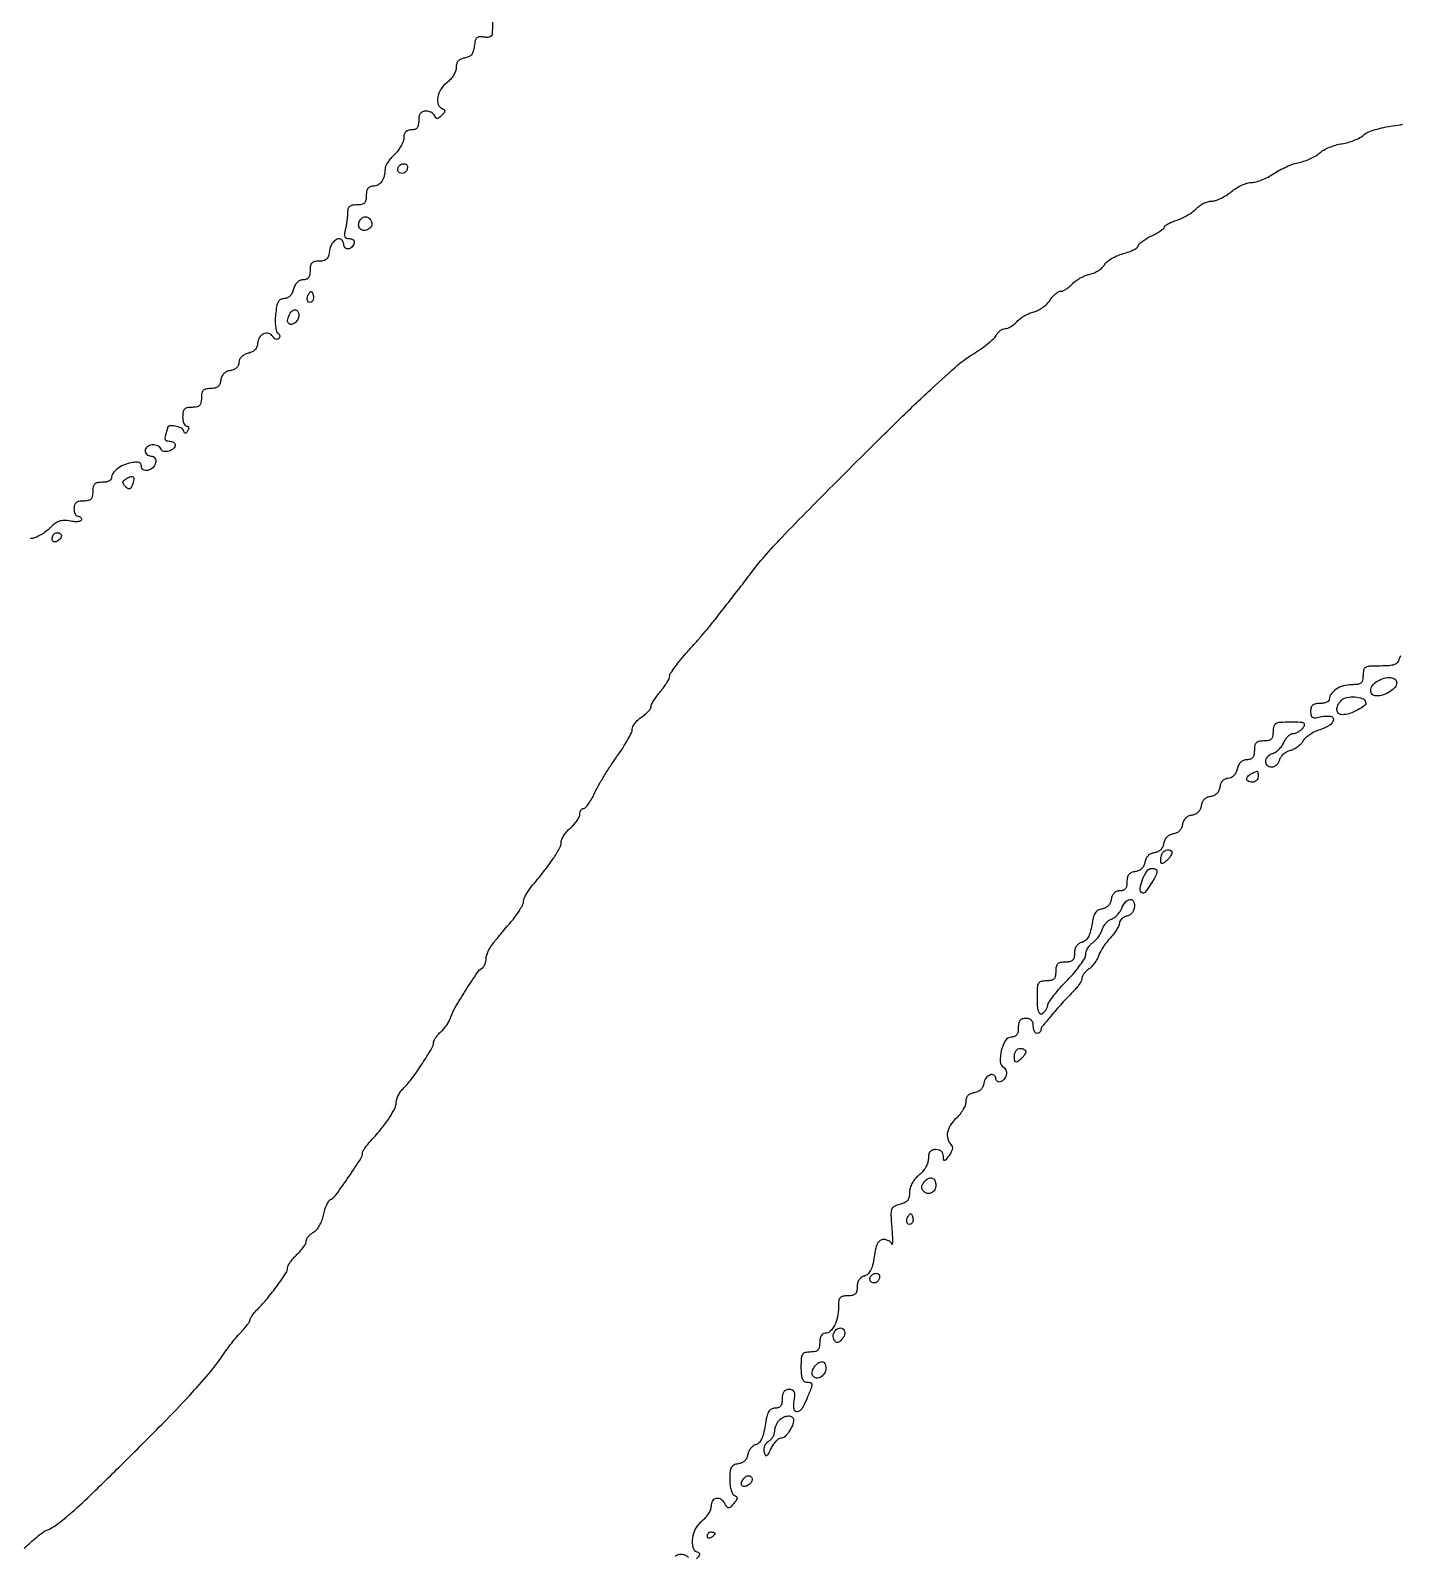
# Model space of a CAD drawing. Extents: x 0 to 2372, y 0 to 2187.
# Drawn here: x 1636.4 to 2002, y 1295.5 to 1702.5 of the extents above; entities that cross this region are included whole.
import ezdxf

# ---------------------------------------------------------------- set-up
doc = ezdxf.new("R2010")
doc.units = 0

msp = doc.modelspace()

# ---------------------------------------------------------------- linework, layer by layer
for points in [[(1759.743137, 1706.277324, 0.009201), (1759.632331, 1701.924876, -0.10441), (1759.485104, 1701.251065, -0.17037), (1759.086022, 1700.831754, -0.122865), (1758.400075, 1700.672513, -0.043148), (1757.386877, 1700.776874, 0.055381), (1756.21792, 1700.868513, 0.183458), (1755.517745, 1700.576357, 0.144957), (1755.089179, 1699.835958, 0.030734), (1754.826265, 1698.351998, -0.043953), (1754.549652, 1696.999606, -0.098466), (1754.062105, 1696.076455, -0.114439), (1753.312831, 1695.494086, -0.073066), (1752.25, 1695.180449, 0.06314), (1751.241736, 1694.90445, 0.112265), (1750.542913, 1694.408821, 0.114931), (1750.137296, 1693.668894, 0.068254), (1750, 1692.667798, -0.091538), (1749.819794, 1691.691721, -0.046443), (1749.265625, 1690.567428, -0.044018), (1748.456473, 1689.477824, -0.050027), (1747.5, 1688.597276, 0.093122), (1745.924179, 1686.874812, 0.094218), (1745.089043, 1684.704778, 0.122146), (1745.21063, 1682.795307, 0.232212), (1746.25, 1681.708333, -0.074242), (1746.791793, 1681.412592, -0.252947), (1746.952882, 1681.058943, -0.154062), (1746.769647, 1680.59179, -0.026476), (1746.125, 1679.875, -0.026476), (1745.40821, 1679.230353, -0.154062), (1744.941057, 1679.047118, -0.252947), (1744.587408, 1679.208207, -0.074242), (1744.291667, 1679.75, 0.117654), (1743.974456, 1680.228224, 0.066702), (1743.404948, 1680.632812, 0.060765), (1742.683705, 1680.906843, 0.060503), (1741.916667, 1681, 0.083381), (1741.035338, 1680.851998, 0.147035), (1740.441667, 1680.423913, 0.11907), (1740.105082, 1679.664212, 0.045039), (1740, 1678.5, -0.044917), (1739.893532, 1677.317234, -0.124434), (1739.55, 1676.5625, -0.149477), (1738.935258, 1676.142566, -0.07578), (1738, 1676, 0.07295), (1737.107049, 1675.869021, 0.132474), (1736.484156, 1675.483084, 0.126076), (1736.120609, 1674.820542, 0.062839), (1736, 1673.864671, -0.089061), (1735.823415, 1672.881167, -0.039103), (1735.265625, 1671.675999, -0.037085), (1734.456638, 1670.456646, -0.040891), (1733.5, 1669.41242, 0.028715), (1732.543194, 1668.417698, 0.031154), (1731.734375, 1667.345467, 0.032792), (1731.165631, 1666.348485, 0.113701), (1731, 1665.629536, -0.05591), (1730.787712, 1663.736973, -0.092179), (1730.152085, 1662.263426, -0.115608), (1729.154739, 1661.335193, -0.130567), (1727.893011, 1661, 0.085724), (1727.026893, 1660.850406, 0.146188), (1726.439301, 1660.419838, 0.117503), (1726.104697, 1659.658664, 0.045088), (1726, 1658.5, -0.045527), (1725.884257, 1657.231486, -0.152009), (1725.5, 1656.5, -0.152009), (1724.768514, 1656.115743, -0.045527), (1723.5, 1656, 0.045261), (1722.271315, 1655.888548, 0.138166), (1721.526404, 1655.523635, 0.151578), (1721.121533, 1654.847935, 0.058288), (1720.986345, 1653.75, -0.020614), (1720.937871, 1652.725757, -0.011917), (1720.799577, 1651.5, -0.011897), (1720.601868, 1650.274675, -0.01952), (1720.369714, 1649.25, 0.035667), (1720.158598, 1648.155413, 0.144204), (1720.270533, 1647.492214, 0.20236), (1720.691645, 1647.124483, 0.079795), (1721.466702, 1647, -0.071055), (1722.087117, 1646.911385, -0.114212), (1722.551026, 1646.651172, -0.144835), (1722.785493, 1646.263985, -0.145663), (1722.770833, 1645.8125, -0.112507), (1722.116789, 1644.735655, -0.172952), (1721.1486, 1644.257908, -0.248203), (1720.342425, 1644.571244, -0.180297), (1720, 1645.489991, 0.228763), (1719.424724, 1646.681552, 0.282376), (1718.222896, 1646.827445, 0.145423), (1716.848487, 1645.625778, 0.112628), (1716.183578, 1643.741449, -0.04148), (1715.909107, 1642.372156, -0.127235), (1715.431489, 1641.564133, -0.141143), (1714.65556, 1641.136802, -0.055801), (1713.433578, 1641, 0.048424), (1712.210151, 1640.881235, 0.152495), (1711.493358, 1640.493176, 0.148759), (1711.114416, 1639.759187, 0.045339), (1711, 1638.5, -0.045091), (1710.895326, 1637.341673, -0.117408), (1710.560841, 1636.58041, -0.146135), (1709.973615, 1636.14969, -0.085868), (1709.108408, 1636, 0.102549), (1708.277583, 1635.827789, 0.09348), (1707.552234, 1635.336663, 0.080962), (1706.977912, 1634.545019, 0.055092), (1706.589356, 1633.5, -0.055178), (1706.202221, 1632.459353, -0.08009), (1705.628913, 1631.666792, -0.092599), (1704.907347, 1631.173086, -0.10422), (1704.085983, 1631, 0.12334), (1703.150508, 1630.765673, 0.14683), (1702.50763, 1630.126565, 0.080506), (1702.081274, 1628.906143, 0.018766), (1701.782035, 1626.75, 0.024136), (1701.694466, 1625.07119, 0.031953), (1701.786274, 1623.54374, 0.033285), (1702.019363, 1622.334763, 0.183533), (1702.398039, 1621.804373, -0.087727), (1702.737624, 1621.479837, -0.113592), (1702.907615, 1621.085309, -0.124213), (1702.880803, 1620.682953, -0.118475), (1702.666667, 1620.333333, -0.156309), (1702.304594, 1620.146996, -0.129506), (1701.8709, 1620.187183, -0.100843), (1701.427299, 1620.459758, -0.066405), (1701.046552, 1620.924678, 0.190085), (1699.965234, 1621.732348, 0.176705), (1698.583055, 1621.616038, 0.148927), (1697.429325, 1620.584724, 0.137274), (1697, 1619.050437, -0.090724), (1696.834602, 1618.146395, -0.099401), (1696.361463, 1617.391821, -0.087404), (1695.576549, 1616.809582, -0.054543), (1694.5, 1616.410644, 0.055503), (1693.474908, 1616.02854, 0.077028), (1692.679115, 1615.458681, 0.08936), (1692.176048, 1614.750059, 0.11022), (1692, 1613.961143, -0.100247), (1691.843017, 1613.18603, -0.102968), (1691.397435, 1612.541479, -0.091752), (1690.682846, 1612.075622, -0.063499), (1689.75, 1611.819551, 0.071286), (1688.772547, 1611.534868, 0.090158), (1688, 1611, 0.090158), (1687.465132, 1610.227453, 0.071286), (1687.180449, 1609.25, -0.063704), (1686.893226, 1608.205346, -0.122993), (1686.378386, 1607.514308, -0.117225), (1685.580071, 1607.126366, -0.054795), (1684.430449, 1607, 0.048567), (1683.209141, 1606.881089, 0.152513), (1682.493045, 1606.492846, 0.148603), (1682.114354, 1605.758735, 0.045331), (1682, 1604.5, -0.045527), (1681.884257, 1603.231486, -0.152009), (1681.5, 1602.5, -0.152009), (1680.768514, 1602.115743, -0.045527), (1679.5, 1602, 0.045527), (1678.231486, 1601.884257, 0.152009), (1677.5, 1601.5, 0.152009), (1677.115743, 1600.768514, 0.045527), (1677, 1599.5, 0.040452), (1677.077571, 1598.542777, 0.059813), (1677.311086, 1597.734375, 0.078662), (1677.653831, 1597.184873, 0.217355), (1678.059017, 1597, -0.140143), (1678.400667, 1596.902322, -0.191232), (1678.588955, 1596.647281, -0.138155), (1678.582539, 1596.259019, -0.065714), (1678.375932, 1595.799254, -0.027962), (1677.980133, 1595.232328, -0.230298), (1677.705006, 1595.098508, -0.280749), (1677.468042, 1595.242948, -0.038577), (1677.233582, 1595.799254, 0.218259), (1676.571857, 1596.507393, 0.051724), (1674.981858, 1596.975179, 0.058477), (1673.468851, 1597.075115, 0.399393), (1673, 1596.581787, -0.065182), (1672.967516, 1596.333672, -0.008575), (1672.821697, 1595.821775, -0.009838), (1672.625425, 1595.218074, -0.008099), (1672.393011, 1594.581787, 0.067159), (1672.230887, 1593.896449, 0.16701), (1672.348199, 1593.40165, 0.176865), (1672.737605, 1593.101342, 0.076855), (1673.393011, 1593, -0.062322), (1674.007466, 1592.923113, -0.080582), (1674.527947, 1592.697031, -0.098003), (1674.876287, 1592.361963, -0.153549), (1675, 1591.968615, -0.220737), (1674.546113, 1590.990591, -0.10193), (1673.286185, 1590.304535, -0.1131), (1671.947541, 1590.210373, -0.280538), (1671.226637, 1590.82009, 0.21479), (1670.396298, 1591.72056, 0.120156), (1668.898068, 1591.967848, 0.129559), (1667.530271, 1591.494342, 0.249982), (1667, 1590.5, 0.104023), (1667.120378, 1589.927646, 0.098984), (1667.462164, 1589.440625, 0.096696), (1667.972768, 1589.114242, 0.094268), (1668.573324, 1589, -0.251084), (1669.570526, 1588.465545, -0.203336), (1669.797713, 1587.255575, -0.141211), (1669.062955, 1585.898273, -0.152109), (1667.738516, 1585.188159, -0.075189), (1667.054287, 1585.160668, -0.114023), (1666.494608, 1585.356763, -0.132148), (1666.131744, 1585.751023, -0.120879), (1666, 1586.288004, 0.139196), (1665.825415, 1586.902976, 0.175603), (1665.364872, 1587.267773, 0.09962), (1664.544515, 1587.369738, 0.028497), (1663.267561, 1587.200317, 0.053301), (1661.236625, 1586.58233, 0.065824), (1659.534383, 1585.577291, 0.078276), (1658.390676, 1584.349011, 0.14948), (1658, 1583.071429, -0.215499), (1657.814744, 1582.66156, -0.079389), (1657.265625, 1582.314732, -0.060377), (1656.457194, 1582.07851, -0.040942), (1655.5, 1582, 0.045527), (1654.231486, 1581.884257, 0.152009), (1653.5, 1581.5, 0.152009), (1653.115743, 1580.768514, 0.045527), (1653, 1579.5, -0.045527), (1652.884257, 1578.231486, -0.152009), (1652.5, 1577.5, -0.152009), (1651.768514, 1577.115743, -0.045527), (1650.5, 1577, 0.044917), (1649.317234, 1576.893532, 0.124434), (1648.5625, 1576.55, 0.149477), (1648.142566, 1575.935258, 0.07578), (1648, 1575, 0.048028), (1648.073693, 1574.234582, 0.068025), (1648.29375, 1573.5875, 0.088204), (1648.618118, 1573.151477, 0.191087), (1649, 1573, -0.096481), (1649.381677, 1572.925659, -0.097307), (1649.70625, 1572.713594, -0.098523), (1649.923566, 1572.397061, -0.101656), (1650, 1572.025, -0.293914), (1649.783359, 1571.688292, -0.076145), (1649.132673, 1571.50446, -0.051882), (1648.165858, 1571.485433, -0.028358), (1646.99053, 1571.651894, 0.04692), (1645.357899, 1571.821683, 0.088925), (1644.058302, 1571.601902, 0.079186), (1642.819429, 1570.920341, 0.03111), (1641.354167, 1569.626894, -0.039839), (1640.174547, 1568.621639, -0.035415), (1638.804605, 1567.77165, -0.037154), (1637.456565, 1567.185347, -0.084193), (1636.363636, 1567, 0.051772)], [(1634.754923, 1297.62493, -0.011086), (1636.464917, 1299.250512, -0.012715), (1638.170446, 1300.723887, -0.01188), (1639.671809, 1301.897086, -0.068392), (1640.553399, 1302.382117, 0.069994), (1643.38442, 1303.951457, 0.018952), (1647.367125, 1307.197399, 0.01206), (1653.094098, 1312.488355, 0.002889), (1662.336572, 1321.554068, 0.003047), (1672.591065, 1331.854141, 0.008691), (1679.557503, 1339.188057, 0.012307), (1684.487482, 1344.83504, 0.025361), (1688, 1349.529272, -0.0116), (1689.121679, 1351.117596, -0.008701), (1690.426563, 1352.814706, -0.008807), (1691.711209, 1354.369649, -0.019888), (1692.75, 1355.489462, 0.017508), (1693.611521, 1356.409361, 0.022068), (1694.339062, 1357.321112, 0.020893), (1694.871547, 1358.120556, 0.137305), (1695, 1358.579502, -0.130632), (1695.119857, 1359.030432, -0.022952), (1695.594123, 1359.777758, -0.023514), (1696.248196, 1360.623313, -0.019219), (1697.022545, 1361.464831, 0.02298), (1699.605263, 1364.314277, 0.015716), (1702.280082, 1367.768187, 0.010433), (1704.586342, 1371.091518, 0.147505), (1705, 1372.463191, -0.126793), (1705.156453, 1373.070236, -0.027715), (1705.734375, 1373.992253, -0.027176), (1706.542999, 1375.013652, -0.023159), (1707.5, 1376, 0.025084), (1708.456923, 1376.993892, 0.028598), (1709.265625, 1378.037804, 0.02959), (1709.839847, 1378.989763, 0.121494), (1710, 1379.63913, -0.121312), (1710.14037, 1380.209166, -0.053566), (1710.574859, 1380.858203, -0.048644), (1711.208344, 1381.480685, -0.047042), (1711.956967, 1381.976969, 0.095402), (1712.762262, 1382.630347, 0.044385), (1713.536316, 1383.737299, 0.041382), (1714.173753, 1385.095506, 0.042687), (1714.570897, 1386.526222, -0.031336), (1714.924936, 1387.923838, -0.033932), (1715.44382, 1389.228305, -0.036147), (1716.039417, 1390.271715, -0.117953), (1716.620005, 1390.80722, 0.109708), (1718.067819, 1392.099633, 0.00696), (1721.348248, 1396.797345, 0.005859), (1724.55064, 1401.643366, 0.144042), (1725, 1403.170823, -0.138102), (1725.117716, 1403.588886, -0.015728), (1725.660938, 1404.417313, -0.018056), (1726.388333, 1405.378235, -0.013773), (1727.25, 1406.377477, 0.013946), (1730.108395, 1409.69457, 0.025209), (1732.228922, 1412.584914, 0.029509), (1733.611199, 1414.979336, 0.116663), (1734, 1416.622992, -0.084739), (1734.142908, 1417.460163, -0.036935), (1734.595903, 1418.496784, -0.035187), (1735.252303, 1419.552738, -0.039339), (1736.028605, 1420.464831, 0.037362), (1738.235305, 1423.036879, 0.013517), (1740.984063, 1426.991847, 0.008724), (1743.528303, 1431.024018, 0.132982), (1743.981803, 1432.595012, -0.115986), (1744.118229, 1433.134801, -0.031627), (1744.574655, 1433.893258, -0.030203), (1745.217427, 1434.712376, -0.027381), (1745.974471, 1435.476896, 0.035941), (1746.777281, 1436.31586, 0.025462), (1747.55649, 1437.361071, 0.025829), (1748.20137, 1438.44165, 0.048448), (1748.587407, 1439.381884, -0.060228), (1749.695386, 1441.909799, -0.009408), (1752.558749, 1446.557036, -0.007179), (1755.618168, 1451.172369, -0.104752), (1757.024215, 1452.514965, 0.109758), (1757.398418, 1452.87943, 0.050591), (1757.713363, 1453.486092, 0.046718), (1757.927701, 1454.219363, 0.04779), (1758, 1454.974066, -0.076926), (1758.135593, 1455.850175, -0.031843), (1758.571219, 1456.970781, -0.030566), (1759.200343, 1458.134695, -0.034458), (1759.944575, 1459.165049, -0.00054), (1760.902258, 1460.312467, -0.000216), (1762.215462, 1461.881013, -0.000214), (1763.63235, 1463.570449, -0.00027), (1764.944575, 1465.132015, 0.018145), (1766.114314, 1466.629584, 0.021586), (1767.102469, 1468.125877, 0.020992), (1767.818043, 1469.440376, 0.114632), (1768, 1470.223609, -0.093384), (1768.136237, 1470.946691, -0.028592), (1768.601377, 1471.961905, -0.027512), (1769.26371, 1473.062333, -0.026932), (1770.047241, 1474.091594, 0.010023), (1773.368743, 1478.161634, 0.018491), (1775.876119, 1481.619056, 0.019137), (1777.591745, 1484.403541, 0.129194), (1778, 1485.957169, -0.10657), (1778.171713, 1486.753655, -0.037654), (1778.734375, 1487.783725, -0.035322), (1779.543331, 1488.857101, -0.034675), (1780.5, 1489.813051, 0.031226), (1781.456749, 1490.755997, 0.033398), (1782.265625, 1491.79081, 0.035485), (1782.83183, 1492.766657, 0.114194), (1783, 1493.493387, -0.066961), (1783.077474, 1494.069298, -0.083878), (1783.304189, 1494.557432, -0.099487), (1783.640643, 1494.88388, -0.143979), (1784.035537, 1495, 0.217014), (1784.547628, 1495.233246, 0.025272), (1785.344447, 1496.248437, 0.026672), (1786.208666, 1497.622006, 0.018742), (1787.03724, 1499.25, -0.020186), (1788.070303, 1501.26537, -0.008712), (1789.59986, 1503.867188, -0.008604), (1791.325843, 1506.583266, -0.011275), (1793.000054, 1509, 0.013002), (1794.530573, 1511.225695, 0.016405), (1795.823172, 1513.364653, 0.014558), (1796.782641, 1515.200159, 0.113368), (1796.998352, 1516.13499, -0.116775), (1797.175137, 1516.878271, -0.046684), (1797.733891, 1517.770883, -0.042891), (1798.543375, 1518.660394, -0.041698), (1799.5, 1519.408043, 0.027994), (1800.456974, 1520.11464, 0.033926), (1801.265625, 1520.882936, 0.03617), (1801.838255, 1521.604464, 0.150762), (1802, 1522.128697, -0.119609), (1802.143726, 1522.720914, -0.019115), (1802.734375, 1523.766032, -0.020223), (1803.542813, 1524.965481, -0.016501), (1804.5, 1526.182369, 0.018082), (1805.457104, 1527.407099, 0.021537), (1806.265625, 1528.630142, 0.020923), (1806.85131, 1529.704236, 0.114844), (1807, 1530.343054, -0.148394), (1807.214924, 1531.05127, -0.010863), (1808.395313, 1532.736547, -0.014399), (1809.93048, 1534.708379, -0.010385), (1811.75, 1536.820607, 0.002399), (1813.694335, 1539.006148, 0.002433), (1815.608592, 1541.200214, 0.002366), (1817.255744, 1543.125116, 0.009965), (1818.215418, 1544.304278, -0.000044), (1819.107761, 1545.446263, -0.000013), (1820.460378, 1547.176882, -0.000013), (1821.976209, 1549.116113, -0.000015), (1823.448949, 1551, 0.000985), (1824.925423, 1552.896236, 0.000877), (1826.452516, 1554.872623, 0.00088), (1827.819372, 1556.654539, 0.002724), (1828.73353, 1557.864247, -0.019273), (1832.245107, 1562.204741, -0.010392), (1836.881748, 1567.287354, -0.005383), (1844.261704, 1574.881497, -0.000891), (1858.665456, 1589.335861, -0.003671), (1868.659904, 1599.184048, -0.00637), (1877.122889, 1607.194665, -0.00616), (1883.910111, 1613.304026, -0.044145), (1887.465309, 1615.908893, 0.014732), (1889.694638, 1617.349048, 0.016873), (1891.734043, 1618.857249, 0.016173), (1893.367653, 1620.241203, 0.086264), (1894.085037, 1621.158893, -0.054841), (1894.567796, 1621.863076, -0.052079), (1895.199773, 1622.459175, -0.056167), (1895.878253, 1622.865795, -0.107334), (1896.496229, 1623, 0.097887), (1897.16835, 1623.132857, 0.036971), (1898.028749, 1623.563668, 0.034872), (1898.921243, 1624.184584, 0.035732), (1899.711045, 1624.918868, -0.046394), (1900.591566, 1625.703224, -0.027643), (1901.766846, 1626.472741, -0.027505), (1903.033932, 1627.115486, -0.042218), (1904.197366, 1627.514066, 0.058039), (1905.345377, 1627.948307, 0.036805), (1906.565239, 1628.698134, 0.036659), (1907.669912, 1629.62483, 0.054921), (1908.470419, 1630.595198, -0.035313), (1909.170927, 1631.515454, -0.039231), (1909.971574, 1632.293589, -0.042792), (1910.7515, 1632.835434, -0.131158), (1911.368065, 1633, 0.104598), (1911.997206, 1633.133069, 0.03649), (1912.818311, 1633.57085, 0.034338), (1913.678171, 1634.19966, 0.033803), (1914.448705, 1634.943319, -0.052551), (1915.332165, 1635.734305, -0.029927), (1916.544006, 1636.50319, -0.029582), (1917.871189, 1637.138416, -0.04279), (1919.112009, 1637.524601, 0.048245), (1920.297942, 1637.907916, 0.040915), (1921.459703, 1638.528809, 0.04279), (1922.42975, 1639.278767, 0.084133), (1923.025323, 1640.047317, -0.100511), (1923.686943, 1640.846108, -0.035981), (1924.907715, 1641.693474, -0.033947), (1926.418396, 1642.455104, -0.034031), (1928.017006, 1643.004579, 0.021463), (1929.542883, 1643.48656, 0.031632), (1930.829996, 1644.049219, 0.032532), (1931.768004, 1644.611998, 0.246136), (1932, 1645.054723, -0.204228), (1932.20345, 1645.532042, -0.029387), (1933.028125, 1646.235456, -0.029398), (1934.159511, 1646.990807, -0.021234), (1935.5, 1647.701391, 0.01603), (1936.840887, 1648.394413, 0.023306), (1937.971875, 1649.096709, 0.020363), (1938.82248, 1649.734013, 0.225474), (1939, 1650.10766, -0.246348), (1939.182688, 1650.455949, -0.0258), (1939.992605, 1650.955922, -0.027258), (1941.084463, 1651.479264, -0.018423), (1942.379081, 1651.960093, 0.03121), (1943.802953, 1652.530744, 0.023665), (1945.287229, 1653.324143, 0.024149), (1946.613458, 1654.205427, 0.050152), (1947.534068, 1655.037645, -0.054853), (1948.380748, 1655.788725, -0.041093), (1949.454612, 1656.423558, -0.041978), (1950.580148, 1656.857335, -0.071106), (1951.578262, 1657, 0.079863), (1952.656321, 1657.173299, 0.031618), (1954.052995, 1657.734375, 0.030298), (1955.513427, 1658.543214, 0.033299), (1956.817631, 1659.5, -0.035932), (1958.136369, 1660.456818, -0.031227), (1959.640373, 1661.265625, -0.032496), (1961.099138, 1661.824727, -0.075401), (1962.254809, 1662, 0.067625), (1963.440731, 1662.161132, 0.026602), (1965.007385, 1662.686012, 0.025741), (1966.663624, 1663.441472, 0.029214), (1968.162251, 1664.33536, -0.026808), (1969.727948, 1665.279486, -0.018474), (1971.591488, 1666.184465, -0.018672), (1973.454169, 1666.923685, -0.03578), (1975.003723, 1667.350745, 0.034396), (1976.455502, 1667.74654, 0.025048), (1978.006685, 1668.375131, 0.02548), (1979.423964, 1669.123904, 0.049605), (1980.451925, 1669.883089, -0.058808), (1981.511468, 1670.635944, -0.027306), (1983.036374, 1671.36447, -0.026594), (1984.740623, 1671.963332, -0.033442), (1986.374028, 1672.32496, 0.031497), (1987.997495, 1672.677777, 0.026099), (1989.671782, 1673.249682, 0.026879), (1991.154653, 1673.938909, 0.061761), (1992.160299, 1674.645068, -0.083606), (1993.295734, 1675.37083, -0.025256), (1995.224018, 1676.077802, -0.024097), (1997.540168, 1676.675954, -0.021798), (1999.981794, 1677.072381, 0.02249), (2002.611401, 1677.503059, 0.027201)], [(2002.083508, 1535.68368, 0.107283), (2001.682195, 1534.892715, -0.1135), (2001.194016, 1533.959143, -0.127396), (2000.364471, 1533.379945, -0.072171), (1998.975092, 1533.080896, -0.01698), (1996.59362, 1533, 0.012188), (1993.846455, 1532.933025, 0.11289), (1992.709362, 1532.613942, 0.211768), (1992.168284, 1531.909558, 0.059483), (1992, 1530.5, -0.048068), (1991.871771, 1529.169246, -0.175644), (1991.442857, 1528.453488, -0.143212), (1990.592117, 1528.095102, -0.028561), (1988.928571, 1528, 0.070253), (1986.753808, 1527.692917, 0.076314), (1984.815291, 1526.797096, 0.088955), (1983.469772, 1525.511417, 0.158993), (1983, 1524.071429, -0.215499), (1982.814744, 1523.66156, -0.079389), (1982.265625, 1523.314732, -0.060377), (1981.457194, 1523.07851, -0.040942), (1980.5, 1523, 0.044872), (1979.30087, 1522.892169, 0.129328), (1978.550559, 1522.542054, 0.151108), (1978.137642, 1521.907702, 0.069381), (1978, 1520.920545, 0.056791), (1978.123994, 1519.8324, 0.229307), (1978.531455, 1519.326195, 0.145513), (1979.32946, 1519.202944, 0.020114), (1981, 1519.5, -0.084478), (1983.358584, 1519.612466, -0.420976), (1984.081772, 1518.667004, -0.223513), (1983.121183, 1517.212728, -0.057183), (1980.492323, 1515.997466, 0.03593), (1979.074671, 1515.413732, 0.033173), (1977.715053, 1514.619378, 0.034844), (1976.60031, 1513.745727, 0.086465), (1975.963459, 1512.931722, -0.069265), (1975.399209, 1512.157361, -0.041918), (1974.544103, 1511.408899, -0.041202), (1973.550431, 1510.795774, -0.056205), (1972.565619, 1510.427113, 0.063728), (1971.619427, 1510.056644, 0.054346), (1970.739979, 1509.443213, 0.056814), (1970.054798, 1508.69228, 0.092856), (1969.688103, 1507.915306, -0.073052), (1969.377208, 1507.183286, -0.070764), (1968.866242, 1506.562621, -0.075793), (1968.240212, 1506.143962, -0.109977), (1967.59362, 1506, -0.202272), (1966.453596, 1506.480864, -0.21567), (1966.042442, 1507.615506, -0.167522), (1966.603614, 1508.909667, -0.14447), (1967.878102, 1509.678374, 0.085185), (1968.677429, 1510.040846, 0.044388), (1969.527771, 1510.734716, 0.04244), (1970.296809, 1511.624324, 0.050162), (1970.856663, 1512.584754, -0.04443), (1971.381225, 1513.508774, -0.04939), (1972.044817, 1514.290522, -0.055568), (1972.740863, 1514.82766, -0.137411), (1973.356116, 1515, 0.085582), (1973.982084, 1515.107934, 0.04367), (1974.709842, 1515.440625, 0.041695), (1975.420299, 1515.926054, 0.04887), (1976, 1516.5, 0.098332), (1976.42132, 1517.277323, 0.380264), (1976.213031, 1517.736203, 0.096862), (1975.241004, 1517.958493, 0.007925), (1972.622445, 1518, 0.012038), (1969.854556, 1517.933353, 0.112378), (1968.712244, 1517.61479, 0.212188), (1968.169109, 1516.910384, 0.059738), (1968, 1515.5, -0.045527), (1967.884257, 1514.231486, -0.152009), (1967.5, 1513.5, -0.152009), (1966.768514, 1513.115743, -0.045527), (1965.5, 1513, 0.045527), (1964.231486, 1512.884257, 0.152009), (1963.5, 1512.5, 0.152009), (1963.115743, 1511.768514, 0.045527), (1963, 1510.5, -0.044938), (1962.893853, 1509.321345, -0.123229), (1962.551905, 1508.565506, -0.14899), (1961.941934, 1508.143784, -0.077433), (1961.019052, 1508, 0.093626), (1960.134108, 1507.832827, 0.098003), (1959.387137, 1507.355308, 0.085775), (1958.806974, 1506.568699, 0.054667), (1958.410644, 1505.5, -0.055503), (1958.02854, 1504.474908, -0.077028), (1957.458681, 1503.679115, -0.08936), (1956.750059, 1503.176048, -0.11022), (1955.961143, 1503, 0.100247), (1955.18603, 1502.843017, 0.102968), (1954.541479, 1502.397435, 0.091752), (1954.075622, 1501.682846, 0.063499), (1953.819551, 1500.75, -0.071093), (1953.538322, 1499.783023, -0.087695), (1953.009039, 1499.009232, -0.088854), (1952.252863, 1498.470878, -0.075159), (1951.311493, 1498.188507, 0.074927), (1950.380287, 1497.909654, 0.086432), (1949.622985, 1497.377015, 0.086432), (1949.090346, 1496.619713, 0.074927), (1948.811493, 1495.688507, -0.074927), (1948.53264, 1494.757301, -0.086432), (1948, 1494, -0.086432), (1947.242699, 1493.46736, -0.074927), (1946.311493, 1493.188507, 0.074927), (1945.380287, 1492.909654, 0.086432), (1944.622985, 1492.377015, 0.086432), (1944.090346, 1491.619713, 0.074927), (1943.811493, 1490.688507, -0.074927), (1943.53264, 1489.757301, -0.086432), (1943, 1489, -0.086432), (1942.242699, 1488.46736, -0.074927), (1941.311493, 1488.188507, 0.074927), (1940.380287, 1487.909654, 0.086432), (1939.622985, 1487.377015, 0.086432), (1939.090346, 1486.619713, 0.074927), (1938.811493, 1485.688507, -0.074927), (1938.53264, 1484.757301, -0.086432), (1938, 1484, -0.086432), (1937.242699, 1483.46736, -0.074927), (1936.311493, 1483.188507, 0.074927), (1935.380287, 1482.909654, 0.086432), (1934.622985, 1482.377015, 0.086432), (1934.090346, 1481.619713, 0.074927), (1933.811493, 1480.688507, -0.075159), (1933.529122, 1479.747137, -0.088854), (1932.990768, 1478.990961, -0.087695), (1932.216977, 1478.461678, -0.071093), (1931.25, 1478.180449, 0.063704), (1930.205346, 1477.893226, 0.122993), (1929.514308, 1477.378386, 0.117225), (1929.126366, 1476.580071, 0.054795), (1929, 1475.430449, -0.04775), (1928.892382, 1474.306127, -0.120677), (1928.551431, 1473.564752, -0.144731), (1927.953063, 1473.144678, -0.081335), (1927.069551, 1473, 0.089135), (1926.229196, 1472.84899, 0.107865), (1925.556336, 1472.417234, 0.098278), (1925.08185, 1471.707764, 0.0632), (1924.819551, 1470.75, -0.070944), (1924.541642, 1469.793384, -0.085287), (1924.01758, 1469.018323, -0.087425), (1923.276823, 1468.476314, -0.079063), (1922.369184, 1468.196067, 0.097026), (1921.307283, 1467.826246, 0.119056), (1920.55216, 1467.10049, 0.078857), (1920.012756, 1465.862279, 0.023727), (1919.591227, 1463.845137, -0.026845), (1919.183579, 1461.953376, -0.063886), (1918.633012, 1460.627253, -0.089174), (1917.90633, 1459.76274, -0.109977), (1916.972043, 1459.282438, 0.084494), (1916.135172, 1458.904324, 0.095415), (1915.510948, 1458.282832, 0.088205), (1915.129236, 1457.431233, 0.061434), (1915, 1456.383369, -0.050794), (1914.878849, 1455.193879, -0.15274), (1914.487766, 1454.488337, -0.146224), (1913.751775, 1454.113432, -0.045216), (1912.5, 1454, 0.045527), (1911.231486, 1453.884257, 0.152009), (1910.5, 1453.5, 0.152009), (1910.115743, 1452.768514, 0.045527), (1910, 1451.5, -0.045527), (1909.884257, 1450.231486, -0.152009), (1909.5, 1449.5, -0.152009), (1908.768514, 1449.115743, -0.045527), (1907.5, 1449, 0.059392), (1906.090741, 1448.83201, 0.211617), (1905.386364, 1448.291667, 0.113073), (1905.067093, 1447.156437, 0.012242), (1905, 1444.416667, 0.015298), (1905.064404, 1442.312186, 0.057623), (1905.29548, 1441.015143, 0.132261), (1905.694014, 1440.371519, 0.275358), (1906.25, 1440.249533, 0.100614), (1906.753994, 1440.539419, 0.055316), (1907.234499, 1441.068035, 0.051926), (1907.620939, 1441.737556, 0.057123), (1907.846166, 1442.451473, -0.103059), (1908.253373, 1443.423083, -0.01485), (1909.531146, 1445.168392, -0.01632), (1911.193183, 1447.164634, -0.013302), (1913.096166, 1449.192925, 0.017392), (1914.973829, 1451.227315, 0.021882), (1916.559499, 1453.241909, 0.020696), (1917.720134, 1455.006954, 0.1359), (1918, 1456.017615, -0.083069), (1918.135715, 1456.828858, -0.049418), (1918.545359, 1457.721424, -0.047798), (1919.146253, 1458.555071, -0.059426), (1919.856541, 1459.193296, 0.050489), (1920.618304, 1459.853623, 0.031663), (1921.371765, 1460.762067, 0.031614), (1922.006562, 1461.761436, 0.049219), (1922.407693, 1462.698848, -0.0564), (1922.799862, 1463.580194, -0.047121), (1923.399927, 1464.411005, -0.049162), (1924.105325, 1465.07194, -0.087041), (1924.810097, 1465.439727, 0.079821), (1925.536203, 1465.805497, 0.041618), (1926.307348, 1466.46715, 0.040027), (1927.003685, 1467.296447, 0.048601), (1927.508945, 1468.176187, -0.058039), (1928.582161, 1469.965971, -0.173138), (1929.76566, 1470.727603, -0.332172), (1930.641914, 1470.344185, -0.129954), (1931, 1468.989714, -0.073713), (1930.861848, 1468.057711, -0.08602), (1930.460259, 1467.259111, -0.088056), (1929.822584, 1466.65596, -0.081718), (1929, 1466.289749, 0.058651), (1928.235237, 1465.990531, 0.064502), (1927.5875, 1465.529142, 0.073282), (1927.148908, 1464.983131, 0.133389), (1927, 1464.434891, -0.112602), (1926.844068, 1463.751268, -0.026226), (1926.275025, 1462.712013, -0.025756), (1925.476703, 1461.557292, -0.022756), (1924.532001, 1460.440029, 0.022833), (1923.537596, 1459.263615, 0.019111), (1922.590561, 1457.931088, 0.019536), (1921.818286, 1456.644465, 0.048935), (1921.388542, 1455.638507, -0.050355), (1920.994909, 1454.724257, -0.031661), (1920.366139, 1453.744342, -0.031622), (1919.616906, 1452.849407, -0.049356), (1918.856541, 1452.193296, 0.038052), (1918.146159, 1451.60775, 0.039974), (1917.545359, 1450.930237, 0.043356), (1917.128959, 1450.264438, 0.118612), (1917, 1449.728465, -0.11034), (1916.870493, 1449.148754, -0.02943), (1916.415468, 1448.312707, -0.02835), (1915.771728, 1447.399362, -0.025884), (1915.010104, 1446.535169, 0.007567), (1911.596176, 1442.936184, 0.010716), (1908.676817, 1439.624052, 0.006062), (1906.315467, 1436.756533, 0.170826), (1906, 1435.860121, -0.115514), (1905.923178, 1435.532033, -0.100446), (1905.70625, 1435.252661, -0.093368), (1905.38188, 1435.065149, -0.084689), (1905, 1435, -0.191087), (1904.618118, 1435.151477, -0.088204), (1904.29375, 1435.5875, -0.068025), (1904.073693, 1436.234582, -0.048028), (1904, 1437, 0.072254), (1903.873159, 1437.873159, 0.124864), (1903.5, 1438.5, 0.124864), (1902.873159, 1438.873159, 0.072254), (1902, 1439, 0.07578), (1901.064742, 1438.857434, 0.149477), (1900.45, 1438.4375, 0.124434), (1900.106468, 1437.682766, 0.044917), (1900, 1436.5, -0.045098), (1899.895373, 1435.342359, -0.117215), (1899.561129, 1434.580914, -0.146026), (1898.974648, 1434.149886, -0.08616), (1898.111291, 1434, 0.265052), (1896.578118, 1433.125848, 0.071694), (1895.47092, 1430.442052, 0.070886), (1895.159173, 1427.528656, 0.25063), (1896.073006, 1425.95488, -0.110224), (1896.491866, 1425.546168, -0.081905), (1896.753061, 1424.952781, -0.076806), (1896.82019, 1424.269268, -0.077906), (1896.677102, 1423.600925, -0.10038), (1896.019703, 1422.567339, -0.146893), (1895.08625, 1422.042125, -0.245191), (1894.333713, 1422.242386, -0.210482), (1894, 1423, 0.256783), (1893.528376, 1423.857779, 0.239389), (1892.52511, 1423.953837, 0.136427), (1891.383884, 1423.094062, 0.128927), (1890.819551, 1421.75, -0.071286), (1890.534868, 1420.772547, -0.090158), (1890, 1420, -0.090158), (1889.227453, 1419.465132, -0.071286), (1888.25, 1419.180449, 0.063064), (1887.264661, 1418.910884, 0.105787), (1886.560966, 1418.425531, 0.112239), (1886.14376, 1417.71781, 0.077435), (1886, 1416.79512, -0.091173), (1885.824148, 1415.838754, -0.038694), (1885.265625, 1414.655568, -0.036625), (1884.456637, 1413.451512, -0.039661), (1883.5, 1412.41242, 0.060165), (1881.934374, 1410.565678, 0.093498), (1881.130186, 1408.645227, 0.11579), (1881.166596, 1406.864497, 0.134401), (1882.003747, 1405.396253, -0.122516), (1882.343522, 1404.831449, -0.114284), (1882.390881, 1404.15776, -0.08386), (1882.123833, 1403.36449, -0.038886), (1881.53555, 1402.446253, -0.007162), (1880.629502, 1401.283253, -0.193579), (1880.295641, 1401.095538, -0.423832), (1880.088901, 1401.259997, -0.019722), (1880.031803, 1402.25, 0.096828), (1879.877846, 1402.968004, 0.114369), (1879.468333, 1403.527275, 0.105544), (1878.824909, 1403.879373, 0.072728), (1878, 1404, 0.075124), (1877.072089, 1403.859793, 0.146461), (1876.45598, 1403.446573, 0.125161), (1876.108993, 1402.709776, 0.047812), (1876, 1401.57258, -0.080098), (1875.822917, 1400.47425, -0.049436), (1875.289995, 1399.276062, -0.046801), (1874.486657, 1398.128672, -0.050023), (1873.5, 1397.17866, 0.049516), (1872.478179, 1396.196778, 0.051115), (1871.681625, 1395.042973, 0.05398), (1871.171972, 1393.817903, 0.071719), (1871, 1392.625132, -0.054155), (1870.861084, 1391.346313, -0.115958), (1870.434175, 1390.4564, -0.112712), (1869.646072, 1389.8344, -0.049481), (1868.387501, 1389.382409, 0.058012), (1866.884414, 1388.813554, 0.19279), (1866.20695, 1388.028866, 0.094707), (1866.006569, 1386.63161, 0.008668), (1866.231154, 1383.113357, -0.005357), (1866.377334, 1381.039509, -0.013244), (1866.427884, 1379.516111, -0.033621), (1866.3822, 1378.762316, -0.794161), (1866.26032, 1378.75, 0.114215), (1865.962875, 1379.228029, 0.069077), (1865.429093, 1379.632812, 0.063476), (1864.75146, 1379.906691, 0.064417), (1864.03021, 1380, 0.144253), (1863.131686, 1379.735262, 0.126171), (1862.464462, 1379.014325, 0.069004), (1861.961157, 1377.668694, 0.017822), (1861.535158, 1375.385882, -0.02126), (1861.107593, 1373.17892, -0.059663), (1860.564268, 1371.704502, -0.090504), (1859.852743, 1370.773884, -0.121021), (1858.921614, 1370.269251, 0.088594), (1858.114177, 1369.896492, 0.093802), (1857.504275, 1369.273158, 0.085872), (1857.12763, 1368.420888, 0.061276), (1857, 1367.383369, -0.050794), (1856.878849, 1366.193879, -0.15274), (1856.487766, 1365.488337, -0.146224), (1855.751775, 1365.113432, -0.045216), (1854.5, 1365, 0.048036), (1853.169736, 1364.871904, 0.175443), (1852.453866, 1364.443426, 0.143323), (1852.095268, 1363.593822, 0.028679), (1852, 1361.934259, -0.049247), (1851.738569, 1359.286393, -0.068768), (1850.959217, 1357.041494, -0.088642), (1849.811886, 1355.526887, -0.188611), (1848.464816, 1355, 0.147313), (1847.866314, 1354.819754, 0.114432), (1847.396482, 1354.323325, 0.085251), (1847.09809, 1353.530378, 0.047492), (1847, 1352.5, -0.045527), (1846.884257, 1351.231486, -0.152009), (1846.5, 1350.5, -0.152009), (1845.768514, 1350.115743, -0.045527), (1844.5, 1350, 0.05449), (1843.111634, 1349.848244, 0.201266), (1842.40625, 1349.35, 0.124134), (1842.074999, 1348.321544, 0.016149), (1842, 1346, 0.020272), (1842.076585, 1344.111825, 0.069535), (1842.34375, 1342.916667, 0.128937), (1842.815157, 1342.249641, 0.176579), (1843.5, 1342, -0.078962), (1844.537038, 1341.8352, -0.321526), (1844.893738, 1341.349486, -0.096131), (1844.70821, 1340.332325, -0.005923), (1843.551027, 1337.467881, -0.038319), (1842.223573, 1334.869943, -0.224287), (1840.975101, 1334.051013, -0.424496), (1840.165325, 1334.684186, -0.062587), (1840.213308, 1337, 0.024124), (1840.364932, 1338.550361, 0.121131), (1840.199968, 1339.399704, 0.200977), (1839.712475, 1339.845903, 0.086346), (1838.826807, 1340, 0.092761), (1838.003022, 1339.845844, 0.143412), (1837.432681, 1339.407873, 0.113006), (1837.103635, 1338.642426, 0.045264), (1837, 1337.5, -0.044999), (1836.894555, 1336.330729, -0.120514), (1836.556127, 1335.572376, -0.147762), (1835.956826, 1335.146536, -0.081273), (1835.061273, 1335, 0.124997), (1834.073521, 1334.749149, 0.139952), (1833.374345, 1334.063672, 0.07526), (1832.866911, 1332.743487, 0.016969), (1832.428483, 1330.371655, -0.021697), (1832.009478, 1328.218957, -0.055256), (1831.470656, 1326.724437, -0.082016), (1830.785543, 1325.76496, -0.133601), (1829.923402, 1325.269718, 0.094785), (1829.208054, 1324.928756, 0.064504), (1828.554428, 1324.304251, 0.062135), (1828.058423, 1323.504676, 0.072511), (1827.806193, 1322.648063, -0.077867), (1827.525315, 1321.730352, -0.087874), (1826.98444, 1320.98498, -0.086017), (1826.20977, 1320.459359, -0.070985), (1825.25, 1320.180449, 0.073425), (1824.085096, 1319.835786, 0.161741), (1823.416979, 1319.207156, 0.103457), (1823.086151, 1318.094275, 0.020696), (1823, 1316.013782, 0.028941), (1823.089026, 1314.477018, 0.042322), (1823.358569, 1313.149549, 0.05003), (1823.757206, 1312.165508, 0.192647), (1824.25, 1311.745955, -0.096785), (1824.773879, 1311.447648, -0.239818), (1824.936878, 1311.050491, -0.128974), (1824.738793, 1310.486617, -0.023959), (1824.075114, 1309.599433, -0.018755), (1823.220635, 1308.640157, -0.185849), (1822.740837, 1308.415389, -0.253018), (1822.320036, 1308.605856, -0.034994), (1821.775424, 1309.436812, 0.11196), (1820.697606, 1310.633467, 0.191652), (1819.409522, 1310.943084, 0.221675), (1818.395033, 1310.279709, 0.139747), (1818, 1308.89392, -0.093465), (1817.821126, 1307.945377, -0.044472), (1817.265625, 1306.828842, -0.041985), (1816.456513, 1305.729479, -0.046506), (1815.5, 1304.82134, 0.105463), (1813.885789, 1302.881892, 0.082967), (1813.027826, 1300.279196, 0.100255), (1813.13761, 1297.943657, 0.248041), (1814.25, 1296.708333, -0.074242), (1814.791793, 1296.412592, -0.252947), (1814.952882, 1296.058943, -0.154062), (1814.769647, 1295.59179, -0.026476), (1814.125, 1294.875, -0.026476)], [(1811.974456, 1295.228224, 0.066702), (1811.404948, 1295.632812, 0.060765), (1810.683705, 1295.906843, 0.060503), (1809.916667, 1296, 0.083381), (1809.035338, 1295.851998, 0.147035), (1808.441667, 1295.423913, 0.11907)]]:
    msp.add_lwpolyline(points, format="xyb")
for points in [[(1737, 1666.166667, -0.108877), (1736.811284, 1665.310297, -0.127543), (1736.284736, 1664.669079, -0.144342), (1735.566741, 1664.412785, -0.153624), (1734.844208, 1664.596285, -0.216101), (1734.429398, 1665.213724, -0.159804), (1734.55481, 1666.037836, -0.132181), (1735.184533, 1666.740389, -0.145303), (1736.059017, 1667, -0.087308), (1736.418314, 1666.936779, -0.094392), (1736.723586, 1666.755208, -0.100145), (1736.927786, 1666.484563, -0.112153)], [(1727.5, 1650.930362, -0.116239), (1727.367716, 1650.369032, -0.081527), (1726.985938, 1649.840514, -0.07497), (1726.418768, 1649.424483, -0.073371), (1725.75, 1649.190371, -0.174075), (1724.711737, 1649.352011, -0.189122), (1724.057157, 1650.132592, -0.15661), (1724.041889, 1651.280528, -0.122609), (1724.6875, 1652.354167, -0.160898), (1725.536369, 1652.781457, -0.155204), (1726.486828, 1652.627412, -0.143436), (1727.226562, 1651.933348, -0.133869)], [(1711.604167, 1630.270833, -0.198339), (1710.941134, 1629.995338, -0.274516), (1710.399603, 1630.315272, -0.160291), (1710.239822, 1631.176395, -0.105175), (1710.582949, 1632.134215, -0.024362), (1711.012891, 1632.759582, -0.233206), (1711.294341, 1632.899578, -0.286646), (1711.536207, 1632.749629, -0.033951), (1711.787251, 1632.138246, -0.052621), (1711.903448, 1631.610215, -0.052345), (1711.907167, 1631.068604, -0.057227), (1711.805016, 1630.594136, -0.115259)], [(1708, 1626.559017, -0.119467), (1707.733481, 1625.459491, -0.102648), (1706.983357, 1624.532249, -0.130219), (1706.067091, 1624.115307, -0.242984), (1705.30993, 1624.356736, -0.230479), (1705.019605, 1625.197884, -0.076784), (1705.381846, 1626.486858, -0.075769), (1706.122972, 1627.621817, -0.213422), (1706.968615, 1628, -0.138501), (1707.361922, 1627.888923, -0.100101), (1707.697031, 1627.576711, -0.085761), (1707.922668, 1627.109745, -0.069866)], [(1663.590756, 1581.375911, -0.038733), (1663.20571, 1580.566094, -0.199297), (1662.820167, 1580.269276, -0.218645), (1662.362343, 1580.346856, -0.04679), (1661.725577, 1580.874423, -0.04719), (1661.190601, 1581.521181, -0.181023), (1661.069211, 1582.020232, -0.179862), (1661.305108, 1582.478396, -0.04649), (1661.979399, 1582.987268, -0.048629), (1663.160785, 1583.567287, -0.294228), (1663.796703, 1583.429689, -0.253429), (1663.997479, 1582.75439, -0.039769)], [(1644.103799, 1566.703799, -0.113251), (1643.214666, 1566.146534, -0.251496), (1642.448742, 1566.268926, -0.258096), (1642.141241, 1566.967994, -0.116221), (1642.468963, 1567.949781, -0.09291), (1642.801911, 1568.315254, -0.096292), (1643.240657, 1568.529717, -0.099247), (1643.716563, 1568.560607, -0.105525), (1644.156231, 1568.403444, -0.094625), (1644.531428, 1568.059296, -0.169261), (1644.655459, 1567.664644, -0.136091), (1644.515485, 1567.214314, -0.053431)], [(2001, 1528.535184, -0.180072), (2000.555297, 1527.340428, -0.070465), (1999.208617, 1526.16536, -0.064285), (1997.401951, 1525.296294, -0.080163), (1995.565741, 1525, -0.192682), (1994.469227, 1525.438851, -0.217424), (1994.049846, 1526.485157, -0.149179), (1994.530132, 1527.82944, -0.101361), (1995.75, 1528.919901, -0.058707), (1997.608146, 1529.727804, -0.091757), (1999.336847, 1529.918475, -0.142856), (2000.529018, 1529.473897, -0.236799)], [(1992.698777, 1523.422314, -0.311927), (1992.41815, 1522.475614, -0.044188), (1990.636235, 1521.283616, -0.045276), (1988.417704, 1520.31735, -0.080241), (1986.452947, 1520, -0.18599), (1985.484387, 1520.373195, -0.197681), (1985.047866, 1521.288726, -0.132244), (1985.31911, 1522.571519, -0.078676), (1986.242976, 1523.842976, -0.146429), (1987.679112, 1524.617512, -0.067322), (1989.820175, 1524.766283, -0.070549), (1991.795118, 1524.353727, -0.230835)], [(1964, 1503.5, -0.099038), (1963.885486, 1502.927543, -0.097945), (1963.559375, 1502.440625, -0.097945), (1963.072457, 1502.114514, -0.099038), (1962.5, 1502, -0.132959), (1961.275781, 1502.331401, -0.378233), (1961.020668, 1503.104186, -0.162246), (1961.91818, 1504.115121, -0.054352), (1963.75, 1504.921053, -0.41847), (1963.84757, 1504.869414, -0.029314), (1963.926563, 1504.536184, -0.027836), (1963.982098, 1504.069675, -0.015709)], [(1941, 1483.122445, -0.117955), (1940.899069, 1482.700558, -0.036411), (1940.559375, 1482.136985, -0.034151), (1940.074049, 1481.54111, -0.031583), (1939.5, 1481, -0.01884), (1938.695361, 1480.381875, -0.191555), (1938.29381, 1480.284099, -0.3239), (1938.062941, 1480.506248, -0.044573), (1938, 1481.210889, -0.04049), (1938.049176, 1481.817163, -0.035634), (1938.195833, 1482.434865, -0.037341), (1938.410722, 1482.974456, -0.083131), (1938.666667, 1483.333333, -0.091429), (1939.404476, 1483.841403, -0.128407), (1940.189466, 1483.972341, -0.179361), (1940.766976, 1483.696866, -0.195112)], [(1937, 1478.45034, -0.120221), (1936.633554, 1476.948317, -0.027619), (1935.295798, 1474.68496, -0.022054), (1933.780589, 1472.620453, -0.378439), (1933.017137, 1472.489409, -0.306425), (1932.505577, 1473.627162, -0.051356), (1933.189274, 1476.052542, -0.050446), (1934.373752, 1478.33779, -0.253159), (1935.597825, 1479, -0.037347), (1936.134802, 1478.959835, -0.056128), (1936.588111, 1478.838537, -0.073668), (1936.897893, 1478.660894, -0.229681)], [(1902, 1430.122445, -0.117955), (1901.899069, 1429.700558, -0.036411), (1901.559375, 1429.136985, -0.034151), (1901.074049, 1428.54111, -0.031583), (1900.5, 1428, -0.027702), (1899.682027, 1427.394365, -0.285199), (1899.280049, 1427.38379, -0.243483), (1899.04858, 1427.749908, -0.02153), (1899, 1428.877555, -0.064485), (1899.108268, 1429.713548, -0.089651), (1899.426683, 1430.396259, -0.107148), (1899.911399, 1430.840705, -0.132926), (1900.5, 1431, -0.056567), (1901.073753, 1430.93488, -0.075975), (1901.559375, 1430.742218, -0.095133), (1901.884944, 1430.457225, -0.167044)], [(1878, 1394.5, -0.124145), (1877.692897, 1393.282189, -0.15242), (1876.85824, 1392.465967, -0.166378), (1875.766343, 1392.309885, -0.150533), (1874.755249, 1392.844751, -0.084489), (1874.343914, 1393.424814, -0.132042), (1874.231574, 1394.022871, -0.108659), (1874.430293, 1394.680733, -0.045758), (1874.955688, 1395.446608, -0.093485), (1875.996388, 1396.308414, -0.20445), (1877.006503, 1396.411677, -0.217401), (1877.736185, 1395.759189, -0.103631)], [(1871.604167, 1384.270833, -0.198339), (1870.941134, 1383.995338, -0.274516), (1870.399603, 1384.315272, -0.160291), (1870.239822, 1385.176395, -0.105175), (1870.582949, 1386.134215, -0.024362), (1871.012891, 1386.759582, -0.233206), (1871.294341, 1386.899578, -0.286646), (1871.536207, 1386.749629, -0.033951), (1871.787251, 1386.138246, -0.052621), (1871.903448, 1385.610215, -0.052345), (1871.907167, 1385.068604, -0.057227), (1871.805016, 1384.594136, -0.115259)], [(1863, 1370.166667, -0.108877), (1862.811284, 1369.310297, -0.127543), (1862.284736, 1368.669079, -0.144342), (1861.566741, 1368.412785, -0.153624), (1860.844208, 1368.596285, -0.216101), (1860.429398, 1369.213724, -0.159804), (1860.55481, 1370.037836, -0.132181), (1861.184533, 1370.740389, -0.145303), (1862.059017, 1371, -0.087308), (1862.418314, 1370.936779, -0.094392), (1862.723586, 1370.755208, -0.100145), (1862.927786, 1370.484563, -0.112153)], [(1852.99589, 1353.495047, -0.030243), (1852.296452, 1352.749042, -0.151952), (1851.788782, 1352.500332, -0.224386), (1851.346523, 1352.631113, -0.072186), (1850.895474, 1353.169127, -0.1758), (1850.627189, 1354.456023, -0.138427), (1851.208718, 1355.766601, -0.173442), (1852.280914, 1356.401468, -0.249102), (1853.315237, 1356.084763, -0.106675), (1853.662745, 1355.545991, -0.121341), (1853.7354, 1354.937334, -0.095821), (1853.513618, 1354.253814, -0.047013)], [(1848.425794, 1344.667217, -0.127549), (1847.627488, 1343.549322, -0.148617), (1846.430194, 1343.04049, -0.209176), (1845.428586, 1343.356503, -0.216482), (1845, 1344.3, -0.120899), (1845.323929, 1345.620082, -0.09125), (1846.246648, 1346.801028, -0.115246), (1847.354133, 1347.4004, -0.269232), (1848.232783, 1347.167217, -0.11684), (1848.504813, 1346.726274, -0.060849), (1848.633002, 1346.08932, -0.055493), (1848.608555, 1345.366751, -0.055486)], [(1840, 1331.934259, -0.096195), (1839.703806, 1330.408956, -0.054117), (1838.809928, 1328.740059, -0.055247), (1837.665899, 1327.409702, -0.189775), (1836.625331, 1327, 0.155089), (1836.032261, 1326.811509, 0.047877), (1835.313374, 1326.192188, 0.042713), (1834.595925, 1325.302452, 0.035679), (1833.990665, 1324.25, -0.008292), (1833.202233, 1322.686896, -0.161154), (1832.817674, 1322.31587, -0.441939), (1832.513997, 1322.438691, -0.032637), (1832.227409, 1323.402751, -0.081189), (1832.17768, 1324.208003, -0.073998), (1832.382124, 1325.015164, -0.075523), (1832.806893, 1325.71336, -0.091069), (1833.397259, 1326.202441, 0.073578), (1834.010316, 1326.675393, 0.055657), (1834.529195, 1327.350058, 0.056226), (1834.881319, 1328.113665, 0.080106), (1835, 1328.84969, -0.057731), (1835.087818, 1329.60773, -0.038928), (1835.3525, 1330.438346, -0.039082), (1835.740407, 1331.212655, -0.060787), (1836.2, 1331.8, -0.082286), (1837.373751, 1332.640072, -0.105811), (1838.657606, 1332.962641, -0.162139), (1839.608824, 1332.682755, -0.245552)], [(1829, 1316.059017, -0.161033), (1828.724195, 1315.224864, -0.089687), (1827.935284, 1314.48511, -0.09984), (1827.010153, 1314.120596, -0.245171), (1826.333333, 1314.333333, -0.245171), (1826.120596, 1315.010153, -0.09984), (1826.48511, 1315.935284, -0.089687), (1827.224864, 1316.724195, -0.161033), (1828.059017, 1317, -0.099038), (1828.418132, 1316.928163, -0.097945), (1828.723586, 1316.723586, -0.097945), (1828.928163, 1316.418132, -0.099038)], [(1819, 1301.559017, -0.151918), (1818.934461, 1301.34829, -0.038439), (1818.70625, 1301.066025, -0.035638), (1818.382774, 1300.768994, -0.029505), (1818, 1300.5, -0.082592), (1817.6179, 1300.343488, -0.161196), (1817.29375, 1300.3746, -0.182303), (1817.078288, 1300.586039, -0.108972), (1817, 1300.940983, -0.093332), (1817.076123, 1301.345238, -0.09642), (1817.29375, 1301.688914, -0.099167), (1817.618444, 1301.918938, -0.105053), (1818, 1302, -0.042167), (1818.382849, 1301.967655, -0.061769), (1818.70625, 1301.870461, -0.081139), (1818.92554, 1301.727648, -0.210953)]]:
    msp.add_lwpolyline(points, format="xyb", close=True)

doc.saveas('drawing.dxf')
